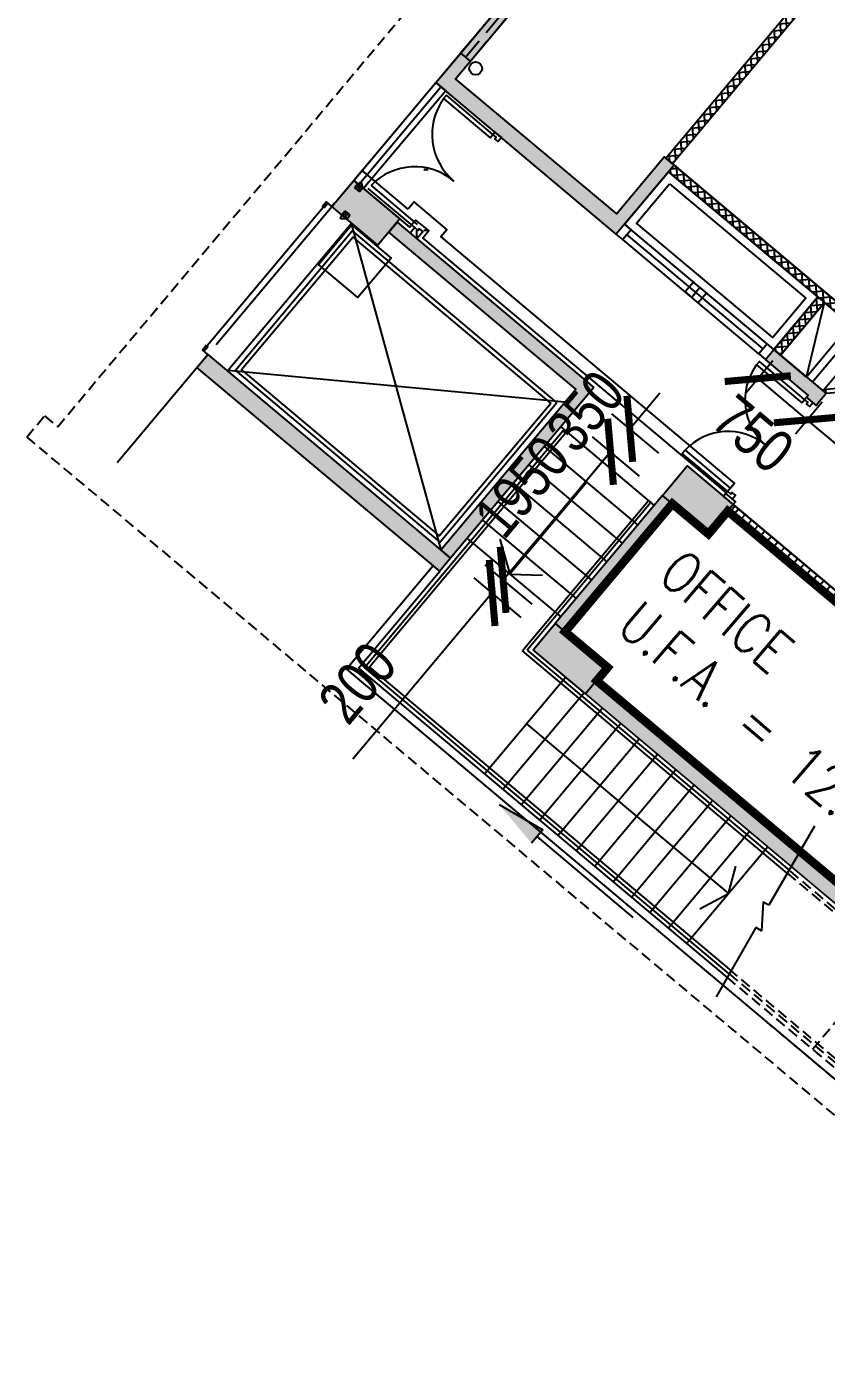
# Model space of a CAD drawing. Header units: millimetres. Extents: x 834140250 to 834644390, y 817877047 to 817987022.
# Drawn here: x 834531963 to 834541298, y 817937134 to 817952732 of the extents above; entities that cross this region are included whole.
import ezdxf

# ---------------------------------------------------------------- set-up
doc = ezdxf.new("R2010")
doc.units = ezdxf.units.MM
doc.header["$LTSCALE"] = 1000
doc.header["$MEASUREMENT"] = 0
doc.linetypes.add('3B52X-MAGP-P-L000_XB$0$HIDDEN', pattern=[0.375, 0.25, -0.125])
doc.linetypes.add('3B52X-MAGP-P-L000_XB$0$HIDDEN2', pattern=[0.1875, 0.125, -0.0625])
doc.layers.get('Defpoints').update_dxf_attribs({"color": 150})
for name, color, linetype in [('3B52X-MAGP-P-L000_XB$0$SWITCH_BOX', 7, 'Continuous'), ('3B52X-MAGP-P-L000_XB$0$VPA060_Hatch', 252, 'Continuous'), ('3B52X-MAGP-P-L000_XB$0$VPA060_Hatch FRP', 250, 'Continuous'), ('3B52X-MAGP-P-L000_XB$0$VPA090_Building Line Above', 1, '3B52X-MAGP-P-L000_XB$0$HIDDEN2'), ('3B52X-MAGP-P-L000_XB$0$VPA220_Wall-Conc', 3, 'Continuous'), ('3B52X-MAGP-P-L000_XB$0$VPA223_Wall-Block', 6, 'Continuous'), ('3B52X-MAGP-P-L000_XB$0$VPA240_road curb', 1, 'Continuous'), ('3B52X-MAGP-P-L000_XB$0$VPA240_Stair Ramp', 1, 'Continuous'), ('3B52X-MAGP-P-L000_XB$0$VPA315_Door', 1, 'Continuous'), ('3B52X-MAGP-P-L000_XB$0$VPA342_Handrail', 4, 'Continuous'), ('3B52X-MAGP-P-L000_XB$0$VPA383_Louvres', 1, 'Continuous'), ('3B52X-MAGP-P-L000_XB$0$VPA500_Plinth', 7, 'Continuous'), ('3B52X-MAGP-P-L000_XB$0$VPA610_External Lighting', 1, 'Continuous'), ('MGD031_1', 7, 'Continuous'), ('VPA040_Text', 3, 'Continuous')]:
    doc.layers.add(name, color=color, linetype=linetype)
doc.layers.add('VPA280_Structure', color=2, linetype='Continuous', lineweight=5)
doc.styles.add('1_2.5mm', font='arial.ttf', dxfattribs={"width": 0.8, "height": 0.0025})
doc.styles.get("Standard").update_dxf_attribs({"font": 'txt.shx', "width": 0.8})
doc.styles.add('Style-Arial', font='arial.ttf', dxfattribs={"width": 0.8})
doc.dimstyles.get("Standard").update_dxf_attribs({"dimtxt": 0.18, "dimasz": 0.18, "dimexe": 0.18, "dimexo": 0.0625, "dimgap": 0.09, "dimtad": 0, "dimtih": 1, "dimtoh": 1, "dimdec": 4, "dimzin": 1, "dimdsep": 46, "dimtxsty": '1_2.5mm', "dimcen": 0, "dimadec": 0, "dimazin": 0, "dimtfac": 1, "dimtdec": 4, "dimtofl": 0, "dimtmove": 0, "dimatfit": 3, "dimfxl": 0, "dimtolj": 1, "dimtzin": 1, "dimarcsym": 0})
pattern_1 = [(5, (834233018.78, 817928326.99), (-6.5367, 74.7146), []), (95, (834233018.78, 817928326.99), (-74.7146, -6.5367), [])]

# ---------------------------------------------------------------- blocks, each defined once
blk = doc.blocks.new('_ArchTick')
at = {"color": 0, "linetype": 'ByBlock', "const_width": 0.15}
blk.add_lwpolyline([(-0.5, -0.5), (0.5, 0.5)], dxfattribs=at)
blk = doc.blocks.new('*D46')
at = {"layer": 'Defpoints', "color": 0}
for p in [(834538779, 817947771), (834538923, 817947650), (834537670, 817946156)]:
    blk.add_point(p, dxfattribs=at)
at = {"layer": 'MGD031_1', "color": 0, "lineweight": -2}
for p, q in [((834538713, 817947826), (834538569, 817947947)), ((834537525, 817946277), (834538779, 817947771)), ((834537460, 817946332), (834537316, 817946453))]:
    blk.add_line(p, q, dxfattribs=at)
at = {"layer": 'MGD031_1', "color": 0, "lineweight": -2, "xscale": 547.6004642393601, "yscale": 547.6004642393601, "zscale": 547.6004642393601}
for p, rotation in [((834538779, 817947771), 49.99999993868348), ((834537525, 817946277), 229.9999999386835)]:
    blk.add_blockref('_ArchTick', p, dxfattribs=dict(at, rotation=rotation))
at = {"layer": 'MGD031_1', "color": 0, "insert": (834537747, 817947364), "char_height": 500, "attachment_point": 5, "rotation": 50, "style": 'Style-Arial'}
blk.add_mtext('1950', dxfattribs=at)
blk = doc.blocks.new('*D47')
at = {"layer": 'Defpoints', "color": 0}
for p in [(834539004, 817948039), (834539553, 817947578), (834539328, 817947310)]:
    blk.add_point(p, dxfattribs=at)
at = {"layer": 'MGD031_1', "color": 0, "lineweight": -2}
for p, q in [((834539004, 817948039), (834539356, 817948459)), ((834539344, 817947754), (834538794, 817948215)), ((834539119, 817947486), (834538569, 817947947)), ((834538779, 817947771), (834538427, 817947352))]:
    blk.add_line(p, q, dxfattribs=at)
at = {"layer": 'MGD031_1', "color": 0, "lineweight": -2, "xscale": 547.6004642393601, "yscale": 547.6004642393601, "zscale": 547.6004642393601}
for p, rotation in [((834539004, 817948039), 229.9999999386835), ((834538779, 817947771), 49.99999993868348)]:
    blk.add_blockref('_ArchTick', p, dxfattribs=dict(at, rotation=rotation))
at = {"layer": 'MGD031_1', "color": 0, "insert": (834538486, 817948245), "char_height": 500, "attachment_point": 5, "rotation": 50, "style": 'Style-Arial'}
blk.add_mtext('350', dxfattribs=at)
blk = doc.blocks.new('*D50')
at = {"layer": 'Defpoints', "color": 0}
for p in [(834540761, 817947772), (834544597, 817945186), (834544285, 817944815)]:
    blk.add_point(p, dxfattribs=at)
at = {"layer": 'MGD031_1', "color": 0, "lineweight": -2}
for p, q in [((834540937, 817947982), (834541249, 817948353)), ((834541073, 817948143), (834544597, 817945186)), ((834544461, 817945025), (834544773, 817945396))]:
    blk.add_line(p, q, dxfattribs=at)
at = {"layer": 'MGD031_1', "color": 0, "lineweight": -2, "xscale": 547.6004642393601, "yscale": 547.6004642393601, "zscale": 547.6004642393601}
for p, rotation in [((834541073, 817948143), 139.9999999386835), ((834544597, 817945186), 319.9999999386835)]:
    blk.add_blockref('_ArchTick', p, dxfattribs=dict(at, rotation=rotation))
at = {"layer": 'MGD031_1', "color": 0, "insert": (834542495, 817946259), "char_height": 500, "attachment_point": 5, "rotation": 320, "style": 'Style-Arial'}
blk.add_mtext('4600', dxfattribs=at)
blk = doc.blocks.new('*D51')
at = {"layer": 'Defpoints', "color": 0}
for p in [(834540187, 817948254), (834541073, 817948143), (834540761, 817947772)]:
    blk.add_point(p, dxfattribs=at)
at = {"layer": 'MGD031_1', "color": 0, "lineweight": -2}
for p, q in [((834540363, 817948464), (834540674, 817948835)), ((834540498, 817948625), (834541073, 817948143)), ((834540937, 817947982), (834541249, 817948353))]:
    blk.add_line(p, q, dxfattribs=at)
at = {"layer": 'MGD031_1', "color": 0, "lineweight": -2, "xscale": 547.6004642393601, "yscale": 547.6004642393601, "zscale": 547.6004642393601}
for p, rotation in [((834540498, 817948625), 139.9999999386835), ((834541073, 817948143), 319.9999999386835)]:
    blk.add_blockref('_ArchTick', p, dxfattribs=dict(at, rotation=rotation))
at = {"layer": 'MGD031_1', "color": 0, "insert": (834540445, 817947979), "char_height": 500, "attachment_point": 5, "rotation": 320, "style": 'Style-Arial'}
blk.add_mtext('750', dxfattribs=at)
blk = doc.blocks.new('*D101')
at = {"layer": 'Defpoints', "color": 0}
for p in [(834537525, 817946277), (834538075, 817945816), (834537946, 817945663)]:
    blk.add_point(p, dxfattribs=at)
at = {"layer": 'MGD031_1', "color": 0, "lineweight": -2}
for p, q in [((834537525, 817946277), (834537877, 817946697)), ((834537865, 817945992), (834537316, 817946453)), ((834537737, 817945839), (834537187, 817946300)), ((834537397, 817946124), (834535769, 817944184))]:
    blk.add_line(p, q, dxfattribs=at)
at = {"layer": 'MGD031_1', "color": 0, "lineweight": -2, "xscale": 547.6004642393601, "yscale": 547.6004642393601, "zscale": 547.6004642393601}
for p, rotation in [((834537525, 817946277), 229.9999999386835), ((834537397, 817946124), 49.99999993868348)]:
    blk.add_blockref('_ArchTick', p, dxfattribs=dict(at, rotation=rotation))
at = {"layer": 'MGD031_1', "color": 0, "insert": (834535826, 817945075), "char_height": 500, "attachment_point": 5, "rotation": 50, "style": 'Style-Arial'}
blk.add_mtext('200', dxfattribs=at)
blk = doc.blocks.new('3B52X-MAGP-P-L000_XB$0$A$C158534F2')
at = {"layer": '3B52X-MAGP-P-L000_XB$0$VPA060_Hatch FRP'}
h = blk.add_hatch(dxfattribs=at)
h.set_pattern_fill('ANSI37', color=256, scale=600)
h.set_pattern_definition(pattern_1)
h.paths.add_polyline_path([(834230316, 817931835), (834230316, 817931835), (834228388, 817929537), (834228311, 817929601), (834232046, 817934052), (834230610, 817935257), (834230674, 817935333), (834234025, 817932521), (834233961, 817932445), (834232123, 817933987)])
h = blk.add_hatch(dxfattribs=at)
h.set_pattern_fill('ANSI37', color=256, scale=600)
h.set_pattern_definition(pattern_1)
h.paths.add_polyline_path([(834230805, 817927509), (834228407, 817929521), (834228343, 817929444), (834230162, 817927917), (834230741, 817927432)])
h = blk.add_hatch(dxfattribs=at)
h.set_pattern_fill('ANSI37', color=256, scale=600)
h.set_pattern_definition([(4.999992, (833590231.065, 817162282.64), (-6.5366703, 74.714603), []), (94.999992, (833590231.065, 817162282.64), (-74.714603, -6.5366703), [])])
h.paths.add_polyline_path([(834229571, 817927369), (834230086, 817927982), (834230162, 817927917), (834229648, 817927305)])
h = blk.add_hatch(dxfattribs=at)
h.set_pattern_fill('ANSI31', color=256, scale=800, angle=45)
h.set_pattern_definition([(50, (834233018.78, 817928326.99), (-76.6044, 64.2788), [])])
h.paths.add_polyline_path([(834229053, 817925467), (834229117, 817925544), (834231227, 817923773), (834231163, 817923696)])
blk = doc.blocks.new('3B52X-MAGP-P-L000_XB$0$SWITCH BOX-1')
at = {"layer": '3B52X-MAGP-P-L000_XB$0$SWITCH_BOX'}
for p, q in [((-32, 33), (-73, -19)), ((-30, 32), (-72, -20)), ((-32, 33), (-30, 32)), ((30, 38), (-30, -38)), ((-30, 38), (30, -38)), ((-30, 38), (30, 38)), ((30, -38), (30, 38)), ((-73, -19), (-72, -20)), ((-30, -38), (30, -38))]:
    blk.add_line(p, q, dxfattribs=at)
blk.add_lwpolyline([(-30, 45), (-32, 45), (-32, -45), (-30, -45)], close=True, dxfattribs=at)
blk.add_arc((-32, 33), 66.4, 233.2963, 271.6913, dxfattribs=at)
blk = doc.blocks.new('GFA_GF')
at = {"layer": '3B52X-MAGP-P-L000_XB$0$VPA060_Hatch'}
h = blk.add_hatch(dxfattribs=at)
h.set_pattern_fill('AR-CONC', color=253, scale=20, style=0)
h.set_pattern_definition([(100, (-13521.53, 17305.91), (101.8234, 101.8234), [15, -165]), (45, (-13521.53, 17305.91), (-133.0801, 75.442), [12, -132]), (150.4514, (-13513.04, 17314.4), (-31.2565, 177.2654), [12.748, -140.2284]), (96.1842, (-13552.17, 17331.63), (162.5608, 142.2321), [22.5, -247.5]), (146.6356, (-13538.62, 17343.48), (-29.0856, 268.4288), [19.122, -210.3426]), (41.1842, (-13552.17, 17331.63), (-29.0858, 268.4288), [18, -198]), (71, (-13531.66, 17340.52), (138.4217, 39.6918), [15, -165]), (16, (-13531.66, 17340.52), (-79.8194, 130.5016), [12, -132]), (121.4514, (-13520.12, 17343.83), (58.6024, 170.1933), [12.748, -140.2284]), (87.5, (-13521.53, 17305.914), (-49.43906, 44.659), [0, -130.4, 0, -134, 0, -132.5]), (57.5, (-13521.53, 17305.914), (-26.60782, 91.00918), [0, -76.4, 0, -127.4, 0, -50.5]), (17.5, (-13550.2, 17271.75), (72.08249, 78.88675), [0, -50, 0, -156, 0, -207]), (7.5, (-13563.05, 17256.43), (59.636, 102.21856), [0, -65, 0, -103.6, 0, -147])])
h.paths.add_polyline_path([(-10559, 17459), (-10687, 17306), (-13522, 19684), (-13393, 19837)])
h.paths.add_polyline_path([(-11947, 21561), (-11690, 21867), (-11153, 21417), (-11410, 21111)])
h.paths.add_polyline_path([(-8887, 19451), (-10559, 17459), (-10674, 17556), (-9099, 19432), (-11282, 21264), (-11185, 21379), (-8887, 19451)])
h.paths.add_polyline_path([(-10616, 23147), (-8996, 25077), (-8881, 24981), (-10501, 23050), (-8624, 21476), (-8065, 22142), (-7950, 22046), (-8625, 21241), (-10732, 23009)])
h.paths.add_polyline_path([(-8341, 25859), (-6483, 28072), (-6368, 27976), (-8226, 25762)])
h.paths.add_polyline_path([(-6258, 28341), (-4201, 30792), (-4086, 30695), (-6143, 28244)])
h.paths.add_polyline_path([(-6483, 28072), (-6258, 28341), (-5722, 27891), (-5947, 27622)])
h.paths.add_polyline_path([(-1611, 33645), (-1726, 33741), (-1341, 34201), (-1226, 34104)])
h.paths.add_polyline_path([(-2433, 32898), (-2241, 33128), (-2126, 33032), (-2319, 32802)])
h = blk.add_hatch(dxfattribs=at)
h.set_pattern_fill('AR-CONC', color=253, scale=20, style=0)
h.set_pattern_definition([(50, (834399403.58, 817920156.18), (143.45203652, -12.550426997), [15, -165]), (355, (834399403.58, 817920156.18), (-27.750266723, 150.43842674), [12, -132]), (100.4514, (834399415.53, 817920155.13), (115.701876343, 137.887908412), [12.748038, -140.2284224]), (46.1842, (834399403.58, 817920196.18), (213.448209725, -33.103802866), [22.5, -247.5]), (96.6356, (834399421.37, 817920193.42), (186.93254111, 194.82357418), [19.1220576, -210.3426]), (351.1842, (834399403.58, 817920196.18), (186.932389027, 194.823720185), [18, -198]), (21, (834399423.58, 817920186.18), (119.381410424, -80.523778133), [15, -165]), (326, (834399423.58, 817920186.18), (48.663066384, 145.03000901), [12, -132]), (71.4514, (834399433.53, 817920179.47), (168.044525716, 64.506099342), [12.748038, -140.2284224]), (37.5, (834399403.58, 817920156.177), (2.4319710635, 66.5787707663), [0, -130.4, 0, -134, 0, -132.5]), (7.5, (834399403.58, 817920156.18), (52.6139074884, 78.8823423765), [0, -76.4, 0, -127.4, 0, -50.5]), (327.5, (834399358.98, 817920156.177), (106.7644872345, -4.5109743469), [0, -50, 0, -156, 0, -207]), (317.5, (834399338.98, 817920156.18), (116.6372338685, 20.0209964665), [0, -65, 0, -103.6, 0, -147])])
edge = h.paths.add_edge_path(flags=17)
edge.add_line((4670, 6400), (4376, 6400))
edge.add_line((4376, 6400), (4812, 6034))
edge.add_arc((8419, 7645), 3950, 198.3689, 204.0669, ccw=False)
edge = h.paths.add_edge_path()
edge.add_line((4812, 6034), (4376, 6400))
edge.add_line((4376, 6400), (4355, 6400))
edge.add_arc((8419, 7645), 4250, 197.0309, 218.0982)
edge.add_line((5074, 5022), (5306, 5212))
edge.add_arc((8419, 7645), 3950, 204.0669, 218.009, ccw=False)
edge = h.paths.add_edge_path()
edge.add_line((14759, 20235), (15691, 21346))
edge.add_line((15691, 21346), (15921, 21153))
edge.add_line((15921, 21153), (14989, 20042))
edge.add_line((14989, 20042), (17302, 18101))
edge.add_line((17302, 18101), (18105, 19058))
edge.add_line((18105, 19058), (18335, 18866))
edge.add_line((18335, 18866), (16874, 17124))
edge.add_arc((19950, 14544), 4015, 140, 180)
edge.add_line((15935, 14544), (15935, 8000))
edge.add_line((15935, 8000), (15635, 8000))
edge.add_line((15635, 8000), (15635, 11000))
edge.add_line((15635, 11000), (15635, 11300))
edge.add_line((15635, 11300), (15635, 13971))
edge.add_line((15635, 13971), (14816, 13971))
edge.add_line((14816, 13971), (13054, 17021))
edge.add_arc((25735, -4929), 25350, 120.0165, 144.0165)
edge.add_arc((8419, 7645), 3950, 144.0169, 198.3689)
edge.add_line((4670, 6400), (1577, 6400))
edge.add_arc((-2300, 4785), 4200, 22.607, 50)
edge.add_line((400, 8003), (-9596, 16390))
edge.add_line((-9596, 16390), (-9338, 16696))
edge.add_line((-9338, 16696), (-8766, 16216))
edge.add_line((-8766, 16216), (-8894, 16063))
edge.add_line((-8894, 16063), (-5388, 13120))
edge.add_line((-5388, 13120), (-5018, 13561))
edge.add_line((-5018, 13561), (-4865, 13432))
edge.add_line((-4865, 13432), (-5235, 12992))
edge.add_line((-5235, 12992), (-3549, 11578))
edge.add_line((-3549, 11578), (-3115, 12095))
edge.add_line((-3115, 12095), (-2962, 11966))
edge.add_line((-2962, 11966), (-3396, 11449))
edge.add_line((-3396, 11449), (-3281, 11353))
edge.add_line((-3281, 11353), (-3120, 11544))
edge.add_line((-3120, 11544), (-2508, 11030))
edge.add_line((-2508, 11030), (-2668, 10838))
edge.add_line((-2668, 10838), (528, 8156))
edge.add_arc((-2447, 4671), 4582, 26.2789, 49.5138, ccw=False)
edge.add_line((1662, 6700), (4275, 6700))
edge.add_arc((8419, 7645), 4250, 144.0169, 192.8442, ccw=False)
edge.add_arc((25735, -4929), 25650, 119.3463, 144.0165, ccw=False)
edge.add_line((13165, 17430), (14989, 14271))
edge.add_line((14989, 14271), (15635, 14271))
edge.add_line((15635, 14271), (15635, 14544))
edge.add_arc((19950, 14544), 4315, 140, 180, ccw=False)
edge.add_line((16645, 17317), (17109, 17871))
edge.add_line((17109, 17871), (14566, 20005))
edge.add_line((14566, 20005), (14759, 20235))
at = {"layer": '3B52X-MAGP-P-L000_XB$0$VPA500_Plinth'}
h = blk.add_hatch(dxfattribs=at)
h.set_pattern_fill('AR-CONC', color=253, scale=20, style=0)
h.set_pattern_definition([(100, (-9338.44, 16599.94), (101.8234, 101.8234), [15, -165]), (45, (-9338.44, 16599.94), (-133.08, 75.442), [12, -132]), (150.4514, (-9329.96, 16608.42), (-31.2565, 177.2654), [12.748, -140.2284]), (96.184, (-9369.08, 16625.65), (162.561, 142.232), [22.5, -247.5]), (146.6356, (-9355.54, 16637.5), (-29.086, 268.429), [19.122, -210.343]), (41.184, (-9369.08, 16625.65), (-29.086, 268.429), [18, -198]), (71, (-9348.57, 16634.54), (138.4217, 39.6918), [15, -165]), (16, (-9348.57, 16634.54), (-79.8194, 130.5016), [12, -132]), (121.4514, (-9337.03, 16637.85), (58.6024, 170.1933), [12.748, -140.2284]), (87.5, (-9338.44, 16599.937), (-49.43906, 44.659), [0, -130.4, 0, -134, 0, -132.5]), (57.5, (-9338.44, 16599.94), (-26.6078, 91.0092), [0, -76.4, 0, -127.4, 0, -50.5]), (17.5, (-9367.11, 16565.77), (72.0825, 78.88675), [0, -50, 0, -156, 0, -207]), (7.5, (-9379.965, 16550.45), (59.636, 102.2186), [0, -65, 0, -103.6, 0, -147])])
h.paths.add_polyline_path([(-8085, 18190), (-7796, 18535), (-7260, 18085), (-7549, 17740)])
h.paths.add_polyline_path([(-8085, 18190), (-9338, 16696), (-9224, 16600), (-7970, 18094)])
h.paths.add_polyline_path([(-6882, 19779), (-6786, 19894), (-6173, 19380), (-6270, 19265), (-6270, 19265), (-6289, 19242), (-6404, 19338), (-6385, 19361)])
h = blk.add_hatch(color=253, dxfattribs=at)
h.dxf.hatch_style = 1
h.paths.add_polyline_path([(-9993, 14583), (-9483, 14288), (-9614, 14131)])
at = {"layer": '3B52X-MAGP-P-L000_XB$0$VPA060_Hatch', "color": 253}
blk.add_lwpolyline([(-14453, 18574), (-13521, 19685)], dxfattribs=at)
at = {"layer": '3B52X-MAGP-P-L000_XB$0$VPA090_Building Line Above', "color": 253}
blk.add_lwpolyline([(-15509, 18872), (-15300, 19120), (-15147, 18992), (-1375, 35404), (-1528, 35533), (-1319, 35782), (14201, 22759, 0.414214), (14659, 22799, -0.000013), (16707, 25240, 0.364001)], format="xyb", dxfattribs=at)
blk.add_lwpolyline([(-15509, 18872), (-835, 6559)], dxfattribs=at)
at = {"layer": '3B52X-MAGP-P-L000_XB$0$VPA220_Wall-Conc', "color": 253}
blk.add_lwpolyline([(-10616, 23147), (-8996, 25077), (-8881, 24981), (-10501, 23050), (-8624, 21476), (-8065, 22142), (-7950, 22046), (-8625, 21241), (-10732, 23009)], close=True, dxfattribs=at)
at = {"layer": '3B52X-MAGP-P-L000_XB$0$VPA223_Wall-Block', "color": 253}
blk.add_lwpolyline([(-7969, 22062), (-8046, 22126), (-4311, 26577), (-5786, 27814), (-5722, 27891), (-2332, 25046), (-2396, 24970), (-4235, 26512), (-5977, 24436), (-3679, 22508), (-3216, 23060), (-3139, 22995), (-3731, 22290), (-3807, 22355), (-3743, 22431), (-6041, 24360), (-7969, 22062)], dxfattribs=at)
at = {"layer": '3B52X-MAGP-P-L000_XB$0$VPA240_road curb', "color": 253}
blk.add_lwpolyline([(-1341, 34201), (-11722, 21829)], dxfattribs=at)
at = {"layer": '3B52X-MAGP-P-L000_XB$0$VPA240_Stair Ramp', "color": 253}
blk.add_lwpolyline([(-11635, 16176), (-10687, 17306), (-10764, 17370), (-11776, 16164), (-613, 6796)], dxfattribs=at)
at = {"layer": '3B52X-MAGP-P-L000_XB$0$VPA240_Stair Ramp', "color": 253, "linetype": '3B52X-MAGP-P-L000_XB$0$HIDDEN2'}
for points in [[(-7761, 12794), (-4690, 10218)], [(-6334, 11728), (-5386, 12858)], [(-7331, 12564), (-4833, 10468)]]:
    blk.add_lwpolyline(points, dxfattribs=at)
at = {"layer": '3B52X-MAGP-P-L000_XB$0$VPA315_Door', "color": 253}
blk.add_lwpolyline([(-10065, 22404), (-10609, 22860), (-10641, 22822), (-10097, 22365)], close=True, dxfattribs=at)
for points in [[(-9966, 22366), (-10004, 22320), (-10043, 22352), (-10027, 22371), (-10065, 22404), (-10042, 22430)], [(-10042, 22430), (-9966, 22366)], [(-10978, 21316), (-11521, 21772)], [(-10946, 21354), (-11489, 21810)], [(-10956, 21186), (-10885, 21271), (-10923, 21303), (-10939, 21284), (-10978, 21316), (-11032, 21251)], [(-10956, 21286), (-10956, 21186)]]:
    blk.add_lwpolyline(points, dxfattribs=at)
for centre, start, end in [((-10065, 22404), 144.0434, 230.0003), ((-10978, 21316), 50.0099, 135.9669)]:
    blk.add_arc(centre, 710, start, end, dxfattribs=at)
at = {"layer": '3B52X-MAGP-P-L000_XB$0$VPA342_Handrail', "color": 253, "linetype": '3B52X-MAGP-P-L000_XB$0$HIDDEN2'}
for points in [[(-3480, 11193), (-6607, 13817), (-6628, 13782), (-3506, 11163)], [(-4338, 10171), (-7285, 12643), (-7306, 12608), (-4364, 10140)]]:
    blk.add_lwpolyline(points, dxfattribs=at)
at = {"layer": '3B52X-MAGP-P-L000_XB$0$VPA383_Louvres', "color": 253, "linetype": '3B52X-MAGP-P-L000_XB$0$HIDDEN'}
blk.add_line((-10385, 23305), (-9228, 24684), dxfattribs=at)
blk.add_lwpolyline([(-9171, 24636), (-10328, 23257), (-10443, 23354), (-9286, 24732)], close=True, dxfattribs=at)
at = {"layer": '3B52X-MAGP-P-L000_XB$0$VPA500_Plinth', "color": 253}
for p, q in [((-11632, 21819), (-10674, 22961)), ((-12007, 21598), (-13440, 19890)), ((-13163, 19645), (-11717, 21368)), ((-6911, 19901), (-8500, 21234)), ((-6863, 19958), (-8452, 21292)), ((-6959, 19843), (-8549, 21177)), ((-7648, 20617), (-7744, 20502)), ((-9993, 14583), (-9483, 14288)), ((-9483, 14288), (-9614, 14131)), ((-8427, 13265), (-9548, 14209)), ((-6310, 14333), (-6844, 13408)), ((-6994, 13148), (-7460, 12340))]:
    blk.add_line(p, q, dxfattribs=at)
for points in [[(-10732, 23009), (-10616, 23147)], [(-13297, 19952), (-10732, 23009)], [(-6195, 20442), (-5617, 19957), (-5553, 20034), (-5595, 20069), (-4775, 21046), (-4733, 21010), (-4669, 21087), (-4711, 21122), (-4386, 21509), (-4463, 21573), (-5671, 20133), (-7950, 22046), (-8015, 21969), (-6195, 20442)], [(-11916, 21601), (-11947, 21564), (-12009, 21616), (-12058, 21557)], [(-11992, 21599), (-12040, 21542)], [(-11720, 21365), (-10674, 17556)], [(-8529, 21356), (-8452, 21292), (-8549, 21177), (-8625, 21241)], [(-8529, 21356), (-8452, 21292), (-8549, 21177)], [(-7648, 20617), (-7724, 20681), (-7821, 20566), (-7744, 20502)], [(-7648, 20617), (-7571, 20553), (-7668, 20438), (-7744, 20502)], [(-6403, 19572), (-6195, 20442), (-5889, 20185), (-6403, 19572), (-6709, 19829), (-6195, 20442)], [(-6336, 19516), (-5822, 20129)], [(-6212, 19412), (-5697, 20025)], [(-13427, 19800), (-13396, 19837), (-13457, 19889), (-13408, 19948)], [(-13439, 19876), (-13390, 19933)], [(-6786, 19894), (-6863, 19958), (-6959, 19843), (-6882, 19779)], [(-9227, 19279), (-13160, 19648)], [(-9002, 19547), (-9002, 19547)], [(-6327, 19274), (-6366, 19228), (-6404, 19260), (-6388, 19279), (-6426, 19311), (-6404, 19338)], [(-11565, 16182), (-9248, 18944), (-9217, 18918), (-11508, 16187), (-7285, 12643), (-7306, 12608), (-11565, 16182)], [(-9273, 18991), (-8181, 18075)], [(-9466, 18761), (-8374, 17845)], [(-9646, 18547), (-8554, 17631)], [(-8968, 18344), (-9868, 17271)], [(-9826, 18332), (-8734, 17416)], [(-10006, 18118), (-8914, 17202)], [(-9697, 16409), (-8250, 18133), (-8220, 18107), (-9666, 16384)], [(-7272, 18148), (-7234, 18194), (-7272, 18226), (-7288, 18207), (-7326, 18239), (-7349, 18212)], [(-5149, 16314), (-7260, 18085), (-7324, 18008), (-5213, 16237), (-5149, 16314)], [(-10186, 17903), (-9094, 16987)], [(-10366, 17689), (-9274, 16773)], [(-9985, 17679), (-9868, 17271), (-9487, 17261)], [(-9666, 16384), (-6607, 13817), (-6628, 13782), (-9722, 16379), (-9697, 16409)], [(-11719, 16115), (-7747, 12783)], [(-11635, 16176), (-7331, 12564)], [(-10164, 14942), (-9216, 16072)], [(-9950, 14762), (-9002, 15892)], [(-9735, 14582), (-8787, 15712)], [(-9673, 15525), (-7315, 13546)], [(-9521, 14402), (-8573, 15532)], [(-9307, 14222), (-8358, 15352)], [(-9092, 14042), (-8144, 15172)], [(-8878, 13862), (-7929, 14992)], [(-8663, 13682), (-7715, 14812)], [(-8449, 13502), (-7500, 14632)], [(-8234, 13322), (-7286, 14452)], [(-8020, 13142), (-7071, 14272)], [(-7805, 12962), (-6857, 14092)], [(-7648, 13367), (-7315, 13546), (-7230, 13865)], [(-6844, 13408), (-6909, 13445), (-6929, 13110), (-6994, 13148)]]:
    blk.add_lwpolyline(points, dxfattribs=at)
for points in [[(-10617, 22912), (-11575, 21771), (-11690, 21867), (-10732, 23009)], [(-6195, 20442), (-6709, 19829), (-6786, 19894), (-6272, 20507), (-8015, 21969), (-7950, 22046), (-5671, 20133), (-4463, 21573), (-4386, 21509), (-4711, 21122), (-4669, 21087), (-4733, 21010), (-4775, 21046), (-5595, 20069), (-5553, 20034), (-5617, 19957), (-5736, 20057), (-5736, 20057)], [(-11947, 21561), (-11690, 21867), (-11153, 21417), (-11410, 21111)], [(-11947, 21561), (-11690, 21867), (-11153, 21417), (-11410, 21111)], [(-11057, 21532), (-11593, 21982), (-11690, 21867), (-11038, 21321), (-10968, 21405), (-10815, 21277), (-10885, 21193), (-7342, 18220), (-7246, 18335), (-10674, 21211), (-10603, 21295), (-10986, 21617)], [(-8015, 21969), (-6272, 20507), (-6786, 19894), (-8529, 21356)], [(-8002, 21828), (-6413, 20494), (-6798, 20035), (-8388, 21368)], [(-8887, 19451), (-10559, 17459), (-10674, 17556), (-9099, 19432), (-11282, 21264), (-11185, 21379), (-8887, 19451)], [(-9319, 19271), (-10682, 17647), (-13072, 19653), (-11709, 21277)], [(-12101, 20887), (-11715, 21347), (-11255, 20961), (-11641, 20502)], [(-9389, 19265), (-10688, 17718), (-13001, 19659), (-11703, 21206)], [(-6786, 19894), (-6272, 20507), (-6195, 20442), (-6709, 19829)], [(-10559, 17459), (-10687, 17306), (-13522, 19684), (-13393, 19837)], [(-10559, 17459), (-10687, 17306), (-13522, 19684), (-13393, 19837)], [(-6882, 19779), (-6786, 19894), (-6173, 19380), (-6270, 19265), (-6270, 19265), (-6289, 19242), (-6404, 19338), (-6385, 19361)], [(-6458, 19273), (-6426, 19311), (-6954, 19754), (-6987, 19716)], [(-5391, 19448), (-6173, 19380), (-6178, 19429), (-5395, 19498)], [(-7294, 18277), (-7326, 18239), (-7854, 18682), (-7822, 18720)], [(-8085, 18190), (-7796, 18535), (-7260, 18085), (-7549, 17740)], [(-8085, 18190), (-7796, 18535), (-7260, 18085), (-7549, 17740)], [(-8085, 18190), (-9338, 16696), (-9224, 16600), (-7970, 18094)], [(-7374, 18181), (-7349, 18212), (-7234, 18116), (-7260, 18085)], [(-7305, 17992), (-7240, 18069), (-5149, 16314), (-5213, 16237)], [(-9596, 16390), (-9338, 16696), (-8726, 16182), (-8983, 15876)]]:
    blk.add_lwpolyline(points, close=True, dxfattribs=at)
blk.add_circle((-10267, 23174), 75, dxfattribs=at)
for centre, start, end in [((-6432, 19304), 143.3723, 230), ((-7320, 18246), 50, 136.6277)]:
    blk.add_arc(centre, 691, start, end, dxfattribs=at)
at = {"layer": '3B52X-MAGP-P-L000_XB$0$VPA610_External Lighting', "color": 253}
for points in [[(-10871, 21996), (-10821, 21996)], [(-10871, 21286), (-10821, 21286)]]:
    blk.add_lwpolyline(points, dxfattribs=at)
at = {"layer": 'Defpoints', "color": 253, "ltscale": 500}
blk.add_lwpolyline([(-6041, 24360), (-6041, 24360), (-7969, 22062), (-8046, 22126), (-4311, 26577), (-5748, 27782), (-5683, 27858), (-2332, 25046), (-2396, 24970), (-4235, 26512), (-6041, 24360)], dxfattribs=at)
at = {"layer": 'VPA280_Structure', "color": 253, "ltscale": 500}
blk.add_lwpolyline([(15635, 11275), (15635, 13971), (14816, 13971), (13054, 17021, 0.105104), (5222, 9966, 0.241704), (4670, 6400), (1577, 6400, 0.120097), (400, 8003), (-9596, 16390), (403, 8000)], format="xyb", dxfattribs=at)
blk.add_lwpolyline([(-8854, 16029), (-5388, 13120), (-4954, 13637), (-4801, 13509), (-5235, 12992), (-3549, 11578), (-3115, 12095), (-2962, 11966), (-3396, 11449), (-3281, 11353)], dxfattribs=at)
at = {"layer": '3B52X-MAGP-P-L000_XB$0$VPA060_Hatch', "color": 253}
blk.add_blockref('3B52X-MAGP-P-L000_XB$0$A$C158534F2', (-834236357, -817907475), dxfattribs=at)
at = {"layer": '3B52X-MAGP-P-L000_XB$0$VPA500_Plinth', "color": 253, "rotation": 230.0000034931847}
blk.add_blockref('3B52X-MAGP-P-L000_XB$0$SWITCH BOX-1', (-11632, 21780), dxfattribs=at)
at = {"layer": '3B52X-MAGP-P-L000_XB$0$VPA500_Plinth', "color": 253, "xscale": -1, "rotation": 229.9999938705921}
blk.add_blockref('3B52X-MAGP-P-L000_XB$0$SWITCH BOX-1', (-11783, 21463), dxfattribs=at)

msp = doc.modelspace()

# ---------------------------------------------------------------- linework, layer by layer
at = {"layer": 'VPA040_Text', "color": 2, "ltscale": 500, "const_width": 100}
msp.add_lwpolyline([(834543690.6, 817944106.5), (834542083.6, 817942191.4), (834538617.3, 817945100), (834538745.8, 817945253.2), (834538247.9, 817945671), (834539501.3, 817947164.8), (834539922.7, 817946811.3), (834540147.6, 817947079.4)], close=True, dxfattribs=at)

# ---------------------------------------------------------------- block references
msp.add_blockref('GFA_GF', (834547471.4, 817929071.1))

# ---------------------------------------------------------------- texts
at = {"layer": 'VPA040_Text', "ltscale": 500, "width": 0.8}
for s, p in [('OFFICE ', (834539316.4, 817946295.1)), ('U.F.A. = 12.615', (834538833.1, 817945694.7))]:
    msp.add_text(s, height=480, rotation=319.35488, dxfattribs=at).set_placement(p)

# ---------------------------------------------------------------- dimensions: what is measured, and where the dimension line sits
at = {"layer": 'MGD031_1'}
for base, p1, p2, angle, picture, middle in [((834539003.8, 817948039.2), (834539328.5, 817947309.9), (834539553.4, 817947578), 50, '*D47', (834538891.3, 817947905.2)), ((834541072.7, 817948143), (834540186.8, 817948254), (834540761.4, 817947771.9), 140, '*D51', (834540785.5, 817948384)), ((834544596.5, 817945186.2), (834540761.4, 817947771.9), (834544285.2, 817944815.1), 140, '*D50', (834542834.6, 817946664.6)), ((834537525.3, 817946277.3), (834537946.5, 817945662.9), (834538075, 817945816.1), 50, '*D101', (834536231, 817944734.8))]:
    dim = msp.add_linear_dim(base=base, p1=p1, p2=p2, angle=angle, dimstyle='Standard', override={"dimscale": 50, "dimtxt": 10, "dimasz": 10.952009, "dimexe": 5.476005, "dimexo": 5.476005, "dimgap": 5.476005, "dimtad": 1, "dimtih": 0, "dimtoh": 0, "dimdec": 0, "dimzin": 11, "dimtxsty": 'Style-Arial', "dimblk": 'ArchTick', "dimadec": 4, "dimazin": 3, "dimtdec": 0, "dimatfit": 1, "dimfrac": 2, "dimtolj": 0, "dimtzin": 11}, dxfattribs=at)
    dim.commit()
    dim.dimension.update_dxf_attribs({"geometry": picture, "text_midpoint": middle, "dimtype": 160})
dim = msp.add_linear_dim(base=(834538778.8, 817947771.1), p1=(834537669.7, 817946156.2), p2=(834538923.2, 817947650), angle=50, dimstyle='Standard', override={"dimscale": 50, "dimtxt": 10, "dimasz": 10.952009, "dimexe": 5.476005, "dimexo": 5.476005, "dimgap": 5.476005, "dimtad": 1, "dimtih": 0, "dimtoh": 0, "dimdec": 0, "dimzin": 11, "dimtxsty": 'Style-Arial', "dimblk": 'ArchTick', "dimadec": 4, "dimazin": 3, "dimtdec": 0, "dimatfit": 1, "dimfrac": 2, "dimtolj": 0, "dimtzin": 11}, dxfattribs=at)
dim.commit()
dim.dimension.update_dxf_attribs({"geometry": '*D46', "text_midpoint": (834537746.8, 817947364.3)})

doc.saveas('drawing.dxf')
